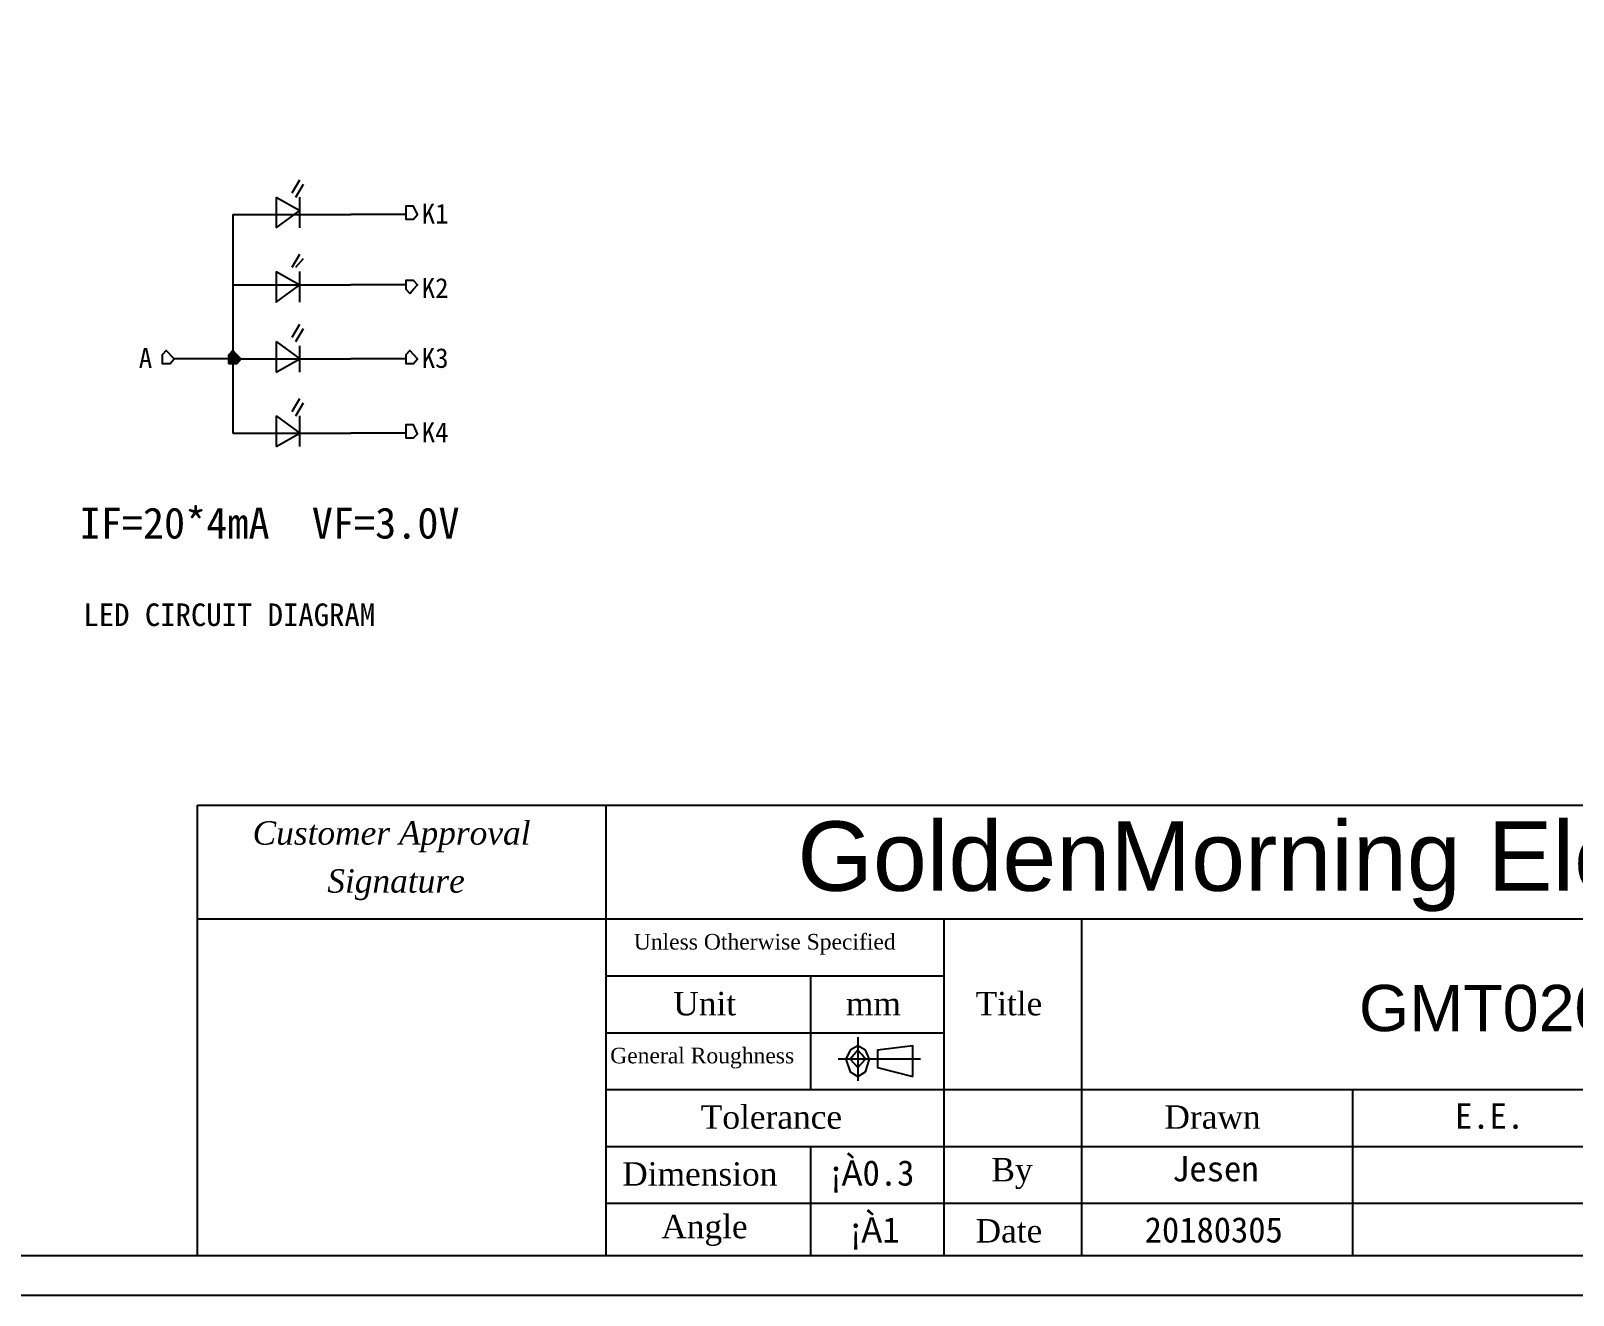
# Model space of a CAD drawing. Header units: millimetres. Extents: x 16 to 282, y 21 to 191.
# Drawn here: x 116.1 to 200.5, y 20.5 to 89.7 of the extents above; entities that cross this region are included whole.
import ezdxf

# ---------------------------------------------------------------- set-up
doc = ezdxf.new("R2010")
doc.units = ezdxf.units.MM
doc.layers.get('0').update_dxf_attribs({"linetype": 'CONTINUOUS'})

msp = doc.modelspace()

# ---------------------------------------------------------------- hatches: boundary and pattern name
for points in [[(127.176389, 72.185379), (126.964722, 71.952545), (126.964722, 71.465712)], [(127.176389, 72.185379), (127.176389, 71.465712), (126.964722, 71.465712)], [(126.964722, 71.952545), (126.964722, 71.465712), (126.964722, 71.719712)], [(127.388056, 71.952545), (127.176389, 72.185379), (127.176389, 71.465712)], [(127.388056, 71.952545), (127.388056, 71.465712), (127.176389, 71.465712)], [(127.620889, 71.719712), (127.388056, 71.952545), (127.388056, 71.465712)]]:
    msp.add_hatch(color=7).paths.add_polyline_path(points)

# ---------------------------------------------------------------- linework, layer by layer
at = {"color": 7}
for points in [[(257.224389, 20.517545), (257.224389, 185.808045), (34.318222, 185.808045), (34.318222, 20.517545)], [(255.298222, 183.903045), (255.298222, 22.676545), (36.053889, 22.676545), (36.053889, 183.903045)], [(136.849556, 79.360879), (137.061222, 79.360879), (137.272889, 79.614879), (137.061222, 80.080545), (136.637889, 80.080545), (136.637889, 79.360879)], [(136.849556, 75.296879), (137.061222, 75.529712), (137.272889, 75.783712), (137.061222, 76.016545), (136.637889, 76.016545), (136.637889, 75.529712)], [(123.535722, 71.465712), (123.747389, 71.465712), (123.959056, 71.719712), (123.535722, 72.185379), (123.302889, 71.952545), (123.302889, 71.465712)], [(127.176389, 72.185379), (126.964722, 71.952545), (126.964722, 71.465712)], [(127.176389, 72.185379), (127.176389, 71.465712), (126.964722, 71.465712)], [(127.176389, 71.465712), (127.388056, 71.465712), (127.620889, 71.719712), (127.388056, 71.952545), (127.176389, 72.185379), (126.964722, 71.952545), (126.964722, 71.465712)], [(126.964722, 71.952545), (126.964722, 71.465712)], [(127.388056, 71.952545), (127.176389, 72.185379), (127.176389, 71.465712)], [(127.388056, 71.952545), (127.388056, 71.465712), (127.176389, 71.465712)], [(127.620889, 71.719712), (127.388056, 71.952545), (127.388056, 71.465712)], [(136.849556, 71.465712), (137.061222, 71.465712), (137.272889, 71.719712), (136.849556, 72.185379), (136.637889, 71.952545), (136.637889, 71.465712)], [(136.849556, 67.401712), (137.061222, 67.401712), (137.272889, 67.634545), (137.061222, 68.121379), (136.637889, 68.121379), (136.637889, 67.401712)], [(161.360556, 32.476712), (161.783889, 32.730712), (161.995556, 33.429212), (161.783889, 33.916045), (161.360556, 34.148879), (160.937222, 33.916045), (160.704389, 33.429212), (160.937222, 32.730712)], [(161.360556, 32.963545), (161.783889, 33.429212), (161.572222, 33.683212), (161.360556, 33.916045), (161.148889, 33.683212), (160.937222, 33.429212)], [(164.366222, 32.476712), (164.366222, 34.148879), (162.440056, 33.916045), (162.440056, 32.963545)]]:
    msp.add_lwpolyline(points, close=True, dxfattribs=at)
for points in [[(130.414889, 80.800212), (130.838222, 81.519879)], [(130.626556, 80.567379), (131.049889, 81.287045)], [(129.547056, 80.567379), (130.838222, 79.847712)], [(129.547056, 80.567379), (129.547056, 78.895212)], [(130.838222, 78.895212), (130.838222, 80.567379)], [(127.176389, 79.614879), (133.632222, 79.614879)], [(127.176389, 79.614879), (127.176389, 71.719712)], [(129.547056, 78.895212), (130.838222, 79.847712)], [(136.637889, 79.614879), (133.632222, 79.614879)], [(130.414889, 76.736212), (130.838222, 77.455879)], [(130.414889, 76.736212), (130.838222, 77.455879)], [(130.626556, 76.736212), (131.049889, 77.223045)], [(129.547056, 76.503379), (129.547056, 74.831212), (130.838222, 75.783712)], [(129.547056, 76.503379), (130.838222, 75.783712)], [(130.838222, 74.831212), (130.838222, 76.503379)], [(127.176389, 75.783712), (133.632222, 75.783712)], [(127.176389, 75.783712), (127.176389, 67.655712)], [(136.637889, 75.783712), (133.632222, 75.783712)], [(130.414889, 72.905045), (130.838222, 73.624712)], [(130.626556, 72.672212), (131.049889, 73.391879)], [(129.547056, 72.672212), (129.547056, 71.000045)], [(129.547056, 72.672212), (130.838222, 71.719712)], [(127.176389, 71.719712), (123.959056, 71.719712)], [(127.176389, 71.719712), (133.632222, 71.719712)], [(129.547056, 71.000045), (130.838222, 71.719712)], [(130.838222, 71.000045), (130.838222, 72.439379)], [(136.637889, 71.719712), (133.632222, 71.719712)], [(130.414889, 68.841045), (130.838222, 69.560712)], [(130.626556, 68.608212), (131.049889, 69.327879)], [(129.547056, 68.608212), (129.547056, 66.936045)], [(129.547056, 68.608212), (130.838222, 67.655712)], [(130.838222, 66.936045), (130.838222, 68.608212)], [(127.176389, 67.655712), (133.632222, 67.655712)], [(129.547056, 66.936045), (130.838222, 67.655712)], [(136.637889, 67.655712), (133.632222, 67.655712)], [(125.250222, 22.676545), (125.250222, 47.314545)], [(125.250222, 47.314545), (255.298222, 47.314545)], [(147.602222, 22.676545), (147.602222, 47.314545)], [(125.250222, 41.091545), (255.298222, 41.091545)], [(166.080722, 22.676545), (166.080722, 41.091545)], [(173.616056, 22.676545), (173.616056, 41.091545)], [(147.602222, 37.980045), (166.080722, 37.980045)], [(158.778222, 31.757045), (158.778222, 37.980045)], [(147.602222, 34.868545), (166.080722, 34.868545)], [(161.360556, 34.635712), (161.360556, 32.243879)], [(164.789556, 33.429212), (160.281056, 33.429212)], [(147.602222, 31.757045), (233.157889, 31.757045)], [(188.432722, 22.676545), (188.432722, 31.757045)], [(147.602222, 28.645545), (255.298222, 28.645545)], [(158.778222, 22.676545), (158.778222, 28.645545)], [(147.602222, 25.555212), (255.298222, 25.555212)]]:
    msp.add_lwpolyline(points, dxfattribs=at)

# ---------------------------------------------------------------- texts
at = {"color": 7, "attachment_point": 1}
for s, insert, char_height in [('{\\fSimSun|b0|i0|c0;K1}', (137.505827, 80.208058), 1.080037), ('{\\fSimSun|b0|i0|c0;K2}', (137.505827, 76.144086), 1.080037), ('{\\fSimSun|b0|i0|c0;A}', (122.033059, 72.312881), 1.080037), ('{\\fSimSun|b0|i0|c0;K3}', (137.505827, 72.312881), 1.080037), ('{\\fSimSun|b0|i0|c0;K4}', (137.505827, 68.248909), 1.080037), ('{\\fSimSun|b0|i0|c0;IF=20*4mA  VF=3.0V }', (118.794618, 63.595596), 1.697256), ('{\\fSimSun|b0|i0|c0;LED CIRCUIT DIAGRAM}', (119.006078, 58.3491), 1.234361), ('{\\fTimes New Roman|b0|i1|c0;Customer Approval}', (128.256039, 46.435884), 1.280328), ('{\\fArial|b0|i0|c0;GoldenMorning Electronic}', (158.055021, 46.431756), 3.798579), ('{\\fTimes New Roman|b0|i1|c0;Signature}', (132.341207, 43.811221), 1.280328), ('{\\fTimes New Roman|b0|i0|c0;Unless Otherwise Specified}', (149.105214, 40.27337), 0.853537), ('{\\fTimes New Roman|b0|i0|c0;Unit}', (151.264083, 37.101553), 1.280328), ('{\\fTimes New Roman|b0|i0|c0;Title}', (167.795202, 37.101501), 1.280328), ('{\\fArial|b0|i0|c0;GMT020-01}', (188.764326, 37.487427), 2.532386), ('{\\fTimes New Roman|b0|i0|c0;mm}', (160.704437, 37.101363), 1.280328), ('{\\fTimes New Roman|b0|i0|c0;General Roughness}', (147.81432, 34.049702), 0.853537), ('{\\fTimes New Roman|b0|i0|c0;Tolerance}', (152.766972, 30.899692), 1.280328), ('{\\fTimes New Roman|b0|i0|c0;Drawn}', (178.124597, 30.899485), 1.280328), ('{\\fSimSun|b0|i0|c0;E.E.}', (194.021129, 31.007997), 1.388634), ('{\\fSimSun|b0|i0|c0;¡À0.3}', (159.857719, 27.896232), 1.388634), ('{\\fTimes New Roman|b0|i0|c0;By}', (168.663004, 28.020815), 1.280328), ('{\\fSimSun|b0|i0|c0;Jesen}', (178.548068, 28.12931), 1.388634), ('{\\fTimes New Roman|b0|i0|c0;Dimension}', (148.470145, 27.788099), 1.280328), ('{\\fTimes New Roman|b0|i0|c0;Angle}', (150.607913, 24.909463), 1.280328), ('{\\fSimSun|b0|i0|c0;¡À1}', (160.936568, 24.784639), 1.388634), ('{\\fTimes New Roman|b0|i0|c0;Date}', (167.795202, 24.676506), 1.280328), ('{\\fSimSun|b0|i0|c0;20180305}', (177.04518, 24.784829), 1.388634)]:
    msp.add_mtext(s, dxfattribs=dict(at, insert=insert, char_height=char_height))

doc.saveas('drawing.dxf')
